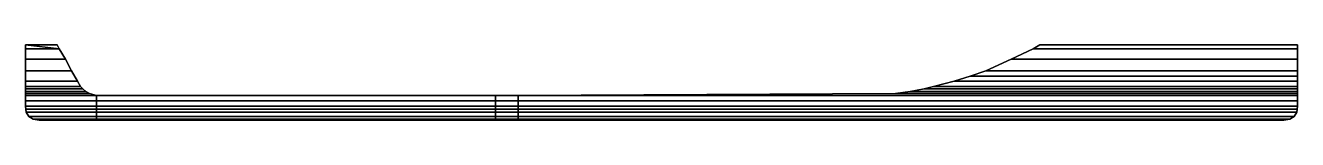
# Model space of a CAD drawing. Extents: x -271 to 271, y -32 to 0.
import ezdxf

# ---------------------------------------------------------------- set-up
doc = ezdxf.new("R2010")
doc.units = 0
doc.layers.add('METAL', color=70, linetype='CONTINUOUS')

msp = doc.modelspace()

# ---------------------------------------------------------------- meshes
at = {"layer": 'METAL'}
mesh = msp.add_polyface(dxfattribs=at)
corners = [(270.69, -1.68, 4.7), (270.69, -1.68, 4.7), (270.69, 0, 4.7), (270.69, 0, 4.7), (270.69, 0, 4.7), (270.69, -6.11, 4.51), (270.69, -6.11, 4.51), (270.69, -11.03, 4.28), (270.69, -11.03, 4.28), (270.69, -13.24, 4.19), (270.69, -13.24, 4.19), (270.69, -15.45, 3.99), (270.69, -15.45, 3.99), (270.69, -17.66, 3.83), (270.69, -17.66, 3.83), (270.69, -18.77, 3.71), (270.69, -18.77, 3.71), (270.69, -19.87, 3.59), (270.69, -19.87, 3.59), (270.69, -20.72, 3.49), (270.69, -20.72, 3.49), (270.69, -21.56, 3.39), (270.69, -21.56, 3.39), (270.69, -23.84, 3.14), (270.69, -23.84, 3.14), (270.69, -26.13, 2.88), (270.69, -26.13, 2.88), (270.69, -26.13, 2.88), (270.69, -26.13, -3.18), (270.69, -26.13, -3.18), (270.69, -26.13, -3.18), (270.69, -23.84, -3.44), (270.69, -23.84, -3.44), (270.69, -21.56, -3.7), (270.69, -21.56, -3.7), (270.69, -20.72, -3.8), (270.69, -20.72, -3.8), (270.69, -19.87, -3.89), (270.69, -19.87, -3.89), (270.69, -18.77, -4.01), (270.69, -18.77, -4.01), (270.69, -17.66, -4.13), (270.69, -17.66, -4.13), (270.69, -15.45, -4.29), (270.69, -15.45, -4.29), (270.69, -13.24, -4.5), (270.69, -13.24, -4.5), (270.69, -11.03, -4.59), (270.69, -11.03, -4.59), (270.69, -6.11, -4.82), (270.69, -6.11, -4.82), (270.69, 0, -5), (270.69, 0, -5), (270.69, 0, -5), (270.69, -1.68, -5), (270.69, -1.68, -5), (270.5, -27.42, 2.69), (270.5, -27.42, 2.69), (270.5, -27.42, -3), (270.5, -27.42, -3), (270.32, -28.71, 2.51), (270.32, -28.71, 2.51), (270.32, -28.71, 2.51), (270.32, -28.71, -2.81), (270.32, -28.71, -2.81), (270.32, -28.71, -2.81), (269.21, -30.55, 2.2), (269.21, -30.55, 2.2), (269.21, -30.55, 2.2), (269.21, -30.55, -2.5), (269.21, -30.55, -2.5), (269.21, -30.55, -2.5), (267.37, -31.66, 2.02), (267.37, -31.66, 2.02), (267.37, -31.66, 2.02), (267.37, -31.66, -2.32), (267.37, -31.66, -2.32), (267.37, -31.66, -2.32), (264.79, -32.02, 2.02), (264.79, -32.02, 2.02), (264.79, -32.02, 2.02), (264.79, -32.02, -2.32), (264.79, -32.02, -2.32), (264.79, -32.02, -2.32), (161, 0, 4.7), (161, 0, 4.7), (161, 0, 4.7), (161, 0, -5), (161, 0, -5), (161, 0, -5), (158.13, -1.68, 4.7), (158.13, -1.68, 4.7), (158.13, -1.68, 4.7), (158.13, -1.68, -5), (158.13, -1.68, -5), (158.13, -1.68, -5), (148.7, -6.11, 4.51), (148.7, -6.11, 4.51), (148.7, -6.11, 4.51), (148.7, -6.11, -4.82), (148.7, -6.11, -4.82), (148.7, -6.11, -4.82), (137.93, -11.03, 4.28), (137.93, -11.03, 4.28), (137.93, -11.03, 4.28), (137.93, -11.03, -4.59), (137.93, -11.03, -4.59), (137.93, -11.03, -4.59), (131.21, -13.24, 4.19), (131.21, -13.24, 4.19), (131.21, -13.24, -4.5), (131.21, -13.24, -4.5), (124.48, -15.45, 3.99), (124.48, -15.45, 3.99), (124.48, -15.45, 3.99), (124.48, -15.45, -4.29), (124.48, -15.45, -4.29), (124.48, -15.45, -4.29), (115.7, -17.66, 3.83), (115.7, -17.66, 3.83), (115.7, -17.66, 3.83), (115.7, -17.66, -4.13), (115.7, -17.66, -4.13), (115.7, -17.66, -4.13), (111.75, -18.77, 3.71), (111.75, -18.77, 3.71), (111.75, -18.77, 3.71), (111.75, -18.77, -4.01), (111.75, -18.77, -4.01), (111.75, -18.77, -4.01), (105.73, -19.87, 3.59), (105.73, -19.87, 3.59), (105.73, -19.87, 3.59), (105.73, -19.87, -3.89), (105.73, -19.87, -3.89), (105.73, -19.87, -3.89), (99.44, -20.72, 3.49), (99.44, -20.72, 3.49), (99.44, -20.72, 3.49), (99.44, -20.72, -3.8), (99.44, -20.72, -3.8), (99.44, -20.72, -3.8), (-61.25, -21.56, 3.39), (-61.25, -21.56, 3.39), (-61.25, -21.56, 3.39), (-61.25, -23.84, 3.13), (-61.25, -26.13, 2.88), (-61.25, -27.42, 2.69), (-61.25, -28.71, 2.5), (-61.25, -30.55, 2.23), (-61.25, -31.66, 2.07), (-61.25, -32.02, 2.02), (-61.25, -32.02, 2.02), (-61.25, -32.02, -2.32), (-61.25, -32.02, -2.32), (-61.25, -31.66, -2.38), (-61.25, -30.55, -2.54), (-61.25, -28.71, -2.8), (-61.25, -27.42, -2.99), (-61.25, -26.13, -3.18), (-61.25, -23.84, -3.44), (-61.25, -21.56, -3.7), (-61.25, -21.56, -3.7), (-61.25, -21.56, -3.7), (-70.85, -21.56, 3.39), (-70.85, -21.56, 3.39), (-70.85, -23.84, 3.13), (-70.85, -26.13, 2.88), (-70.85, -27.42, 2.69), (-70.85, -28.71, 2.5), (-70.85, -30.55, 2.23), (-70.85, -31.66, 2.07), (-70.85, -32.02, 2.02), (-70.85, -32.02, 2.02), (-70.85, -32.02, -2.32), (-70.85, -32.02, -2.32), (-70.85, -31.66, -2.38), (-70.85, -30.55, -2.54), (-70.85, -28.71, -2.8), (-70.85, -27.42, -2.99), (-70.85, -26.13, -3.18), (-70.85, -23.84, -3.44), (-70.85, -21.56, -3.7), (-70.85, -21.56, -3.7), (-240.69, -21.56, 3.39), (-240.69, -21.56, 3.39), (-240.69, -21.56, 3.39), (-240.69, -23.84, 3.13), (-240.69, -26.13, 2.88), (-240.69, -27.42, 2.69), (-240.69, -28.71, 2.5), (-240.69, -30.55, 2.23), (-240.69, -31.66, 2.07), (-240.69, -32.02, 2.02), (-240.69, -32.02, 2.02), (-240.69, -32.02, -2.32), (-240.69, -32.02, -2.32), (-240.69, -31.66, -2.38), (-240.69, -30.55, -2.54), (-240.69, -28.71, -2.8), (-240.69, -27.42, -2.99), (-240.69, -26.13, -3.18), (-240.69, -23.84, -3.44), (-240.69, -21.56, -3.7), (-240.69, -21.56, -3.7), (-240.69, -21.56, -3.7), (-243.74, -20.72, 3.49), (-243.74, -20.72, 3.49), (-243.74, -20.72, 3.49), (-243.74, -20.72, -3.8), (-243.74, -20.72, -3.8), (-243.74, -20.72, -3.8), (-245.23, -19.87, 3.59), (-245.23, -19.87, 3.59), (-245.23, -19.87, 3.59), (-245.23, -19.87, -3.89), (-245.23, -19.87, -3.89), (-245.23, -19.87, -3.89), (-246.54, -18.77, 3.71), (-246.54, -18.77, 3.71), (-246.54, -18.77, 3.71), (-246.54, -18.77, -4.01), (-246.54, -18.77, -4.01), (-246.54, -18.77, -4.01), (-247.53, -17.66, 3.83), (-247.53, -17.66, 3.83), (-247.53, -17.66, 3.83), (-247.53, -17.66, -4.13), (-247.53, -17.66, -4.13), (-247.53, -17.66, -4.13), (-248.83, -15.45, 3.99), (-248.83, -15.45, 3.99), (-248.83, -15.45, 3.99), (-248.83, -15.45, -4.29), (-248.83, -15.45, -4.29), (-248.83, -15.45, -4.29), (-251.45, -11.03, 4.28), (-251.45, -11.03, 4.28), (-251.45, -11.03, 4.28), (-251.45, -11.03, -4.59), (-251.45, -11.03, -4.59), (-251.45, -11.03, -4.59), (-253.98, -6.11, 4.51), (-253.98, -6.11, 4.51), (-253.98, -6.11, 4.51), (-253.98, -6.11, -4.82), (-253.98, -6.11, -4.82), (-253.98, -6.11, -4.82), (-256.59, -1.68, 4.7), (-256.59, -1.68, 4.7), (-256.59, -1.68, 4.7), (-256.59, -1.68, -5), (-256.59, -1.68, -5), (-256.59, -1.68, -5), (-257.56, 0, 4.7), (-257.56, 0, 4.7), (-257.56, 0, 4.7), (-257.56, 0, -5), (-257.56, 0, -5), (-257.56, 0, -5), (-265.11, -32.02, 2.02), (-265.11, -32.02, 2.02), (-265.11, -32.02, 2.02), (-265.11, -32.02, -2.32), (-265.11, -32.02, -2.32), (-265.11, -32.02, -2.32), (-267.68, -31.66, 2.02), (-267.68, -31.66, 2.02), (-267.68, -31.66, 2.02), (-267.68, -31.66, -2.32), (-267.68, -31.66, -2.32), (-267.68, -31.66, -2.32), (-269.53, -30.55, 2.2), (-269.53, -30.55, 2.2), (-269.53, -30.55, 2.2), (-269.53, -30.55, -2.5), (-269.53, -30.55, -2.5), (-269.53, -30.55, -2.5), (-270.63, -28.71, 2.51), (-270.63, -28.71, 2.51), (-270.63, -28.71, 2.51), (-270.63, -28.71, -2.81), (-270.63, -28.71, -2.81), (-270.63, -28.71, -2.81), (-270.82, -27.42, 2.69), (-270.82, -27.42, 2.69), (-270.82, -27.42, -3), (-270.82, -27.42, -3), (-271, -15.45, 3.99), (-271, -15.45, 3.99), (-271, -15.45, -4.29), (-271, -15.45, -4.29), (-271, 0, 4.7), (-271, 0, 4.7), (-271, 0, 4.7), (-271, -1.68, 4.7), (-271, -1.68, 4.7), (-271, -6.11, 4.51), (-271, -6.11, 4.51), (-271, -11.03, 4.28), (-271, -11.03, 4.28), (-271, -17.66, 3.83), (-271, -17.66, 3.83), (-271, -18.77, 3.71), (-271, -18.77, 3.71), (-271, -19.87, 3.59), (-271, -19.87, 3.59), (-271, -20.72, 3.49), (-271, -20.72, 3.49), (-271, -21.56, 3.39), (-271, -21.56, 3.39), (-271, -23.84, 3.14), (-271, -23.84, 3.14), (-271, -26.13, 2.88), (-271, -26.13, 2.88), (-271, -26.13, 2.88), (-271, -26.13, -3.18), (-271, -26.13, -3.18), (-271, -26.13, -3.18), (-271, -23.84, -3.44), (-271, -23.84, -3.44), (-271, -21.56, -3.7), (-271, -21.56, -3.7), (-271, -20.72, -3.8), (-271, -20.72, -3.8), (-271, -19.87, -3.89), (-271, -19.87, -3.89), (-271, -18.77, -4.01), (-271, -18.77, -4.01), (-271, -17.66, -4.13), (-271, -17.66, -4.13), (-271, -11.03, -4.59), (-271, -11.03, -4.59), (-271, -6.11, -4.82), (-271, -6.11, -4.82), (-271, -1.68, -5), (-271, -1.68, -5), (-271, 0, -5), (-271, 0, -5), (-271, 0, -5)]
mesh.append_faces([[corners[k] for k in face] for face in [(247, 241, 331, 333), (299, 238, 244, 297), (293, 256, 258, 337), (315, 312, 320, 318), (284, 189, 188, 313), (300, 332, 291, 289), (260, 263, 195, 194), (281, 286, 200, 199), (168, 189, 190, 169), (217, 211, 323, 325), (235, 229, 329, 290), (241, 235, 290, 331), (335, 338, 259, 253), (333, 335, 253, 247), (307, 208, 214, 305), (301, 226, 232, 288), (288, 232, 238, 299), (250, 292, 295, 295), (250, 295, 297, 244), (294, 339, 336, 296), (296, 336, 334, 298), (298, 334, 332, 300), (324, 308, 306, 326), (330, 302, 289, 291), (229, 223, 327, 329), (303, 220, 226, 301), (328, 304, 302, 330), (211, 205, 321, 323), (309, 185, 208, 307), (322, 310, 308, 324), (270, 265, 262, 267), (276, 271, 268, 273), (282, 277, 274, 279), (285, 287, 283, 280), (186, 165, 182, 204), (250, 255, 292, 292), (257, 254, 248, 251), (252, 249, 243, 246), (245, 242, 236, 239), (240, 237, 231, 234), (233, 230, 224, 227), (210, 207, 184, 203), (216, 213, 206, 209), (222, 219, 212, 215), (223, 217, 325, 327), (305, 214, 220, 303), (326, 306, 304, 328), (228, 225, 218, 221), (194, 195, 174, 173), (200, 179, 178, 199), (99, 50, 48, 105), (8, 6, 96, 102), (4, 52, 87, 85), (31, 23, 25, 28), (147, 57, 27, 146), (43, 45, 9, 11), (80, 152, 153, 83), (158, 59, 65, 157), (147, 168, 169, 148), (133, 38, 36, 139), (115, 44, 42, 121), (105, 48, 46, 110), (55, 93, 88, 53), (50, 99, 93, 55), (20, 18, 130, 136), (14, 12, 112, 118), (102, 108, 10, 8), (3, 84, 90, 1), (90, 96, 6, 1), (2, 0, 54, 51), (0, 5, 49, 54), (5, 7, 47, 49), (35, 37, 17, 19), (41, 43, 11, 13), (121, 42, 40, 127), (16, 14, 118, 124), (39, 41, 13, 15), (139, 36, 34, 162), (22, 20, 136, 142), (33, 35, 19, 21), (76, 73, 78, 81), (70, 67, 72, 75), (64, 61, 66, 69), (63, 58, 56, 60), (143, 161, 182, 165), (89, 95, 92, 86), (94, 101, 98, 91), (100, 107, 104, 97), (114, 109, 111, 117), (116, 122, 119, 113), (140, 163, 144, 137), (134, 141, 138, 131), (128, 135, 132, 125), (127, 40, 38, 133), (18, 16, 124, 130), (37, 39, 15, 17), (123, 129, 126, 120), (152, 173, 174, 153), (179, 158, 157, 178), (319, 202, 201, 316), (202, 181, 180, 201), (181, 160, 159, 180), (160, 32, 30, 159), (77, 155, 156, 71), (155, 176, 177, 156), (176, 197, 198, 177), (198, 197, 269, 275), (275, 281, 199, 198), (199, 178, 177, 198), (178, 157, 156, 177), (157, 65, 71, 156), (82, 154, 155, 77), (154, 175, 176, 155), (175, 196, 197, 176), (197, 196, 264, 269), (24, 145, 146, 27), (145, 166, 167, 146), (166, 187, 188, 167), (187, 311, 313, 188), (266, 192, 191, 272), (192, 171, 170, 191), (171, 150, 149, 170), (149, 150, 74, 68), (68, 62, 148, 149), (148, 169, 170, 149), (169, 190, 191, 170), (190, 278, 272, 191), (261, 193, 192, 266), (193, 172, 171, 192), (172, 151, 150, 171), (150, 151, 79, 74), (47, 7, 9, 45), (44, 115, 110, 46), (108, 112, 12, 10), (103, 106, 111, 109), (310, 322, 320, 312), (33, 21, 23, 31), (321, 205, 202, 319), (205, 183, 181, 202), (183, 162, 160, 181), (162, 34, 32, 160), (22, 142, 145, 24), (142, 164, 166, 145), (164, 185, 187, 166), (185, 309, 311, 187), (278, 190, 189, 284), (286, 316, 201, 200), (167, 188, 189, 168), (314, 317, 287, 285), (201, 180, 179, 200), (148, 62, 57, 147), (159, 30, 59, 158), (146, 167, 168, 147), (29, 26, 56, 58), (180, 159, 158, 179)]])

doc.saveas('drawing.dxf')
